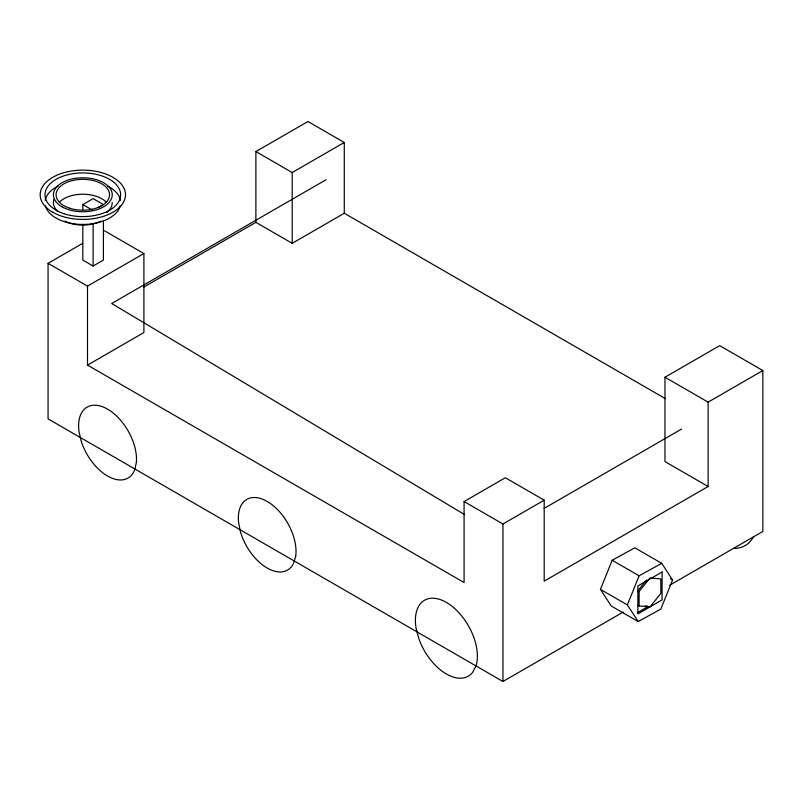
<?xml version="1.0" encoding="UTF-8"?>
<svg xmlns="http://www.w3.org/2000/svg" width="803" height="803" viewBox="0 0 803 803"><rect width="100%" height="100%" fill="white"/><g stroke="black" fill="none" stroke-linecap="round" stroke-linejoin="round"><path stroke-width="1.2" d="M600.423 589.372L612.187 560.263L634.802 547.797L661.722 563.335L672.583 579.987L660.829 609.096L638.204 621.562L611.284 606.014L600.423 589.372L627.344 604.91L638.204 621.562M627.344 604.91L639.108 575.801L661.722 563.335M646.425 580.107L637.863 590.757L639.108 591.48L639.108 605.954L649.968 606.927L660.829 593.417L660.829 578.933L649.968 577.969L639.108 591.48M82.819 209.513L82.819 204.574L93.118 198.632L103.406 204.574L98.257 207.545M623.148 612.097L502.949 681.496L48.06 418.875L48.06 263.334L82.759 243.299M143.396 287.303L255.886 222.351L255.886 151.566L307.961 121.504L344.276 142.472L344.276 213.247L665.446 398.679M82.819 224.308L82.819 260.082L93.118 266.024L103.406 260.082L103.406 220.614M87.507 286.099L143.898 253.547L143.898 332.562L87.507 365.114L87.507 286.099L48.06 263.334M255.886 151.566L292.202 172.535L344.276 142.472M326.138 179.691L111.697 303.504L464.656 514.623M255.886 222.351L292.202 243.319L344.276 213.247M762.85 370.544L708.126 402.142L708.126 486.508L664.974 461.595L664.974 377.229L719.699 345.641L762.85 370.544L762.85 531.445L669.722 585.216M87.507 365.114L464.084 582.526L464.084 501.564L505.338 477.745L544.193 500.179L544.193 581.151L708.126 486.508M464.084 501.564L502.949 523.998L544.193 500.179M544.063 508.45L681.536 429.073M637.642 612.609L647.71 606.787M645.1 605.884L647.509 606.104M664.974 377.229L708.126 402.142M82.819 204.574L92.084 209.924M104.45 230.772L143.898 253.547M670.435 578.742L672.583 579.987M612.187 560.263L639.108 575.801M637.863 605.241L639.108 605.954M502.949 523.998L502.949 681.496M292.202 172.535L292.202 243.319M93.118 224.087L93.118 266.024M753.666 536.504A60.295 34.81 60 0 1 734.173 548.419M100.726 221.136A26.75 15.448 0 0 1 64.923 221.136M59.653 201.934A26.75 15.448 0 0 1 105.986 201.934M120.189 206.03A37.831 21.842 0 0 1 82.819 224.449A37.831 21.842 0 0 1 45.46 206.03M45.199 200.328A37.831 21.842 0 0 1 58.137 186.055M107.512 186.055A37.831 21.842 0 0 1 120.45 200.328M112.249 202.607A29.42 16.983 0 0 1 106.628 212.594M57.344 211.099A29.42 16.983 0 0 1 53.972 199.295M136.38 462.458L134.673 469.976A40.943 23.638 60 0 1 108.546 476.57A40.943 23.638 60 0 1 81.203 441.208L79.005 431.592A40.943 23.638 60 0 1 106.578 408.607A40.943 23.638 60 0 1 136.38 462.458M295.705 556.138L293.627 563.294A40.782 23.548 60 0 1 266.676 567.751A40.782 23.548 60 0 1 240.348 531.456L238.521 521.96A40.782 23.548 60 0 1 267.68 501.734A40.782 23.548 60 0 1 295.705 556.138M476.008 665.828L472.636 672.382A43.824 25.305 60 0 1 418.995 639.138L416.185 628.759A43.824 25.305 60 0 1 447.522 603.103A43.824 25.305 60 0 1 476.008 665.828M662.084 571.987L637.883 585.959L637.883 613.904L662.084 599.931L662.084 571.987M52.647 212.193A42.669 24.642 0 0 0 124.043 201.151A42.669 24.642 0 0 0 71.778 170.979A42.669 24.642 0 0 0 52.647 212.193M63.909 213.688A37.831 21.842 0 0 0 120.651 194.778A37.831 21.842 0 0 0 63.909 175.857A37.831 21.842 0 0 0 63.909 213.688M62.022 206.783A29.42 16.983 0 0 0 111.246 199.174A29.42 16.983 0 0 0 75.211 178.366A29.42 16.983 0 0 0 62.022 206.783M69.449 208.148A26.75 15.448 0 0 0 109.569 194.778A26.75 15.448 0 0 0 69.449 181.398A26.75 15.448 0 0 0 69.449 208.148"/></g></svg>
